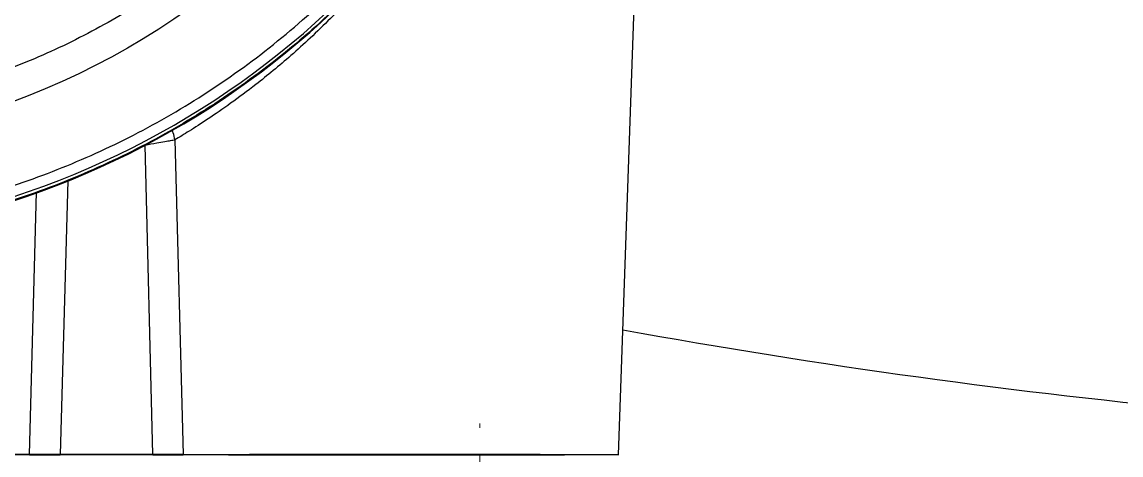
# Model space of a CAD drawing. Header units: millimetres. Extents: x 2126 to 3741, y 477 to 1658.
# Drawn here: x 3345.9 to 3449.6, y 1257.4 to 1298.3 of the extents above; entities that cross this region are included whole.
import ezdxf

# ---------------------------------------------------------------- set-up
doc = ezdxf.new("R2010")
doc.units = ezdxf.units.MM
doc.linetypes.add('CENTERX2', pattern=[20.32, 12.7, -2.54, 2.54, -2.54])

msp = doc.modelspace()

# ---------------------------------------------------------------- linework, layer by layer
at = {"color": 7, "linetype": 'Continuous', "lineweight": 25}
for p, q in [((3402.189, 1257.438), (3405.439, 1350.475)), ((3358.237, 1257.447), (3357.493, 1286.68)), ((3360.32, 1287.182), (3361.104, 1257.452)), ((3350.193, 1283.305), (3349.489, 1257.447)), ((3346.574, 1257.452), (3347.265, 1282.243)), ((3358.237, 1257.447), (3349.489, 1257.447)), ((3358.237, 1257.43), (3349.489, 1257.43))]:
    msp.add_line(p, q, dxfattribs=at)
at = {"color": 1, "linetype": 'CENTERX2', "lineweight": 18}
msp.add_line((3389.085, 1224.408), (3389.085, 1260.375), dxfattribs=at)
at = {"color": 7, "linetype": 'Continuous', "lineweight": 25, "flags": 128}
msp.add_lwpolyline([(3360.32, 1287.182), (3360.218, 1287.668), (3360.044, 1288.052)], dxfattribs=at)
at = {"color": 7, "linetype": 'Continuous', "lineweight": 25}
msp.add_circle((3320.244, 1357.867), 71.5, dxfattribs=at)
for centre, radius, start, end in [((3320.244, 1357.865), 80, 280.30604, 349.69383), ((3320.321, 1357.493), 80, 281.36448, 349.47139), ((3520.144, 1915.533), 656.897, 259.692209, 264.621686)]:
    msp.add_arc(centre, radius, start, end, dxfattribs=at)
for points, knots in [([(3388.744, 1357.874), (3388.689, 1355.785), (3388.579, 1351.607), (3387.669, 1345.268), (3386.183, 1338.915), (3384.01, 1332.55), (3381.179, 1326.327), (3377.665, 1320.304), (3373.511, 1314.612), (3368.767, 1309.351), (3363.506, 1304.607), (3357.814, 1300.453), (3351.791, 1296.939), (3345.568, 1294.108), (3339.203, 1291.937), (3332.85, 1290.441), (3326.511, 1289.564), (3320.244, 1289.279), (3313.977, 1289.564), (3307.638, 1290.441), (3301.286, 1291.936), (3294.92, 1294.108), (3288.697, 1296.939), (3282.674, 1300.453), (3276.982, 1304.607), (3271.721, 1309.351), (3266.977, 1314.612), (3262.823, 1320.304), (3259.309, 1326.327), (3256.478, 1332.55), (3254.305, 1338.915), (3252.819, 1345.268), (3251.909, 1351.607), (3251.799, 1355.785), (3251.744, 1357.874)], [0, 0, 0, 0, 0.0291236, 0.0582485, 0.08912, 0.1199941, 0.1519015, 0.1843128, 0.2170688, 0.25, 0.2829312, 0.3156872, 0.3480985, 0.3800059, 0.4108775, 0.4417515, 0.4708745, 0.5, 0.529123, 0.5582485, 0.58912, 0.6199941, 0.6519015, 0.6843128, 0.7170688, 0.75, 0.7829312, 0.8156872, 0.8480985, 0.8800059, 0.9108775, 0.9417515, 0.9708751, 1, 1, 1, 1]), ([(3334.378, 1280.142), (3336.874, 1280.669), (3341.911, 1281.731), (3349.288, 1284.27), (3356.53, 1287.539), (3363.509, 1291.601), (3370.112, 1296.413), (3376.206, 1301.906), (3381.698, 1307.999), (3386.51, 1314.602), (3390.573, 1321.581), (3393.842, 1328.823), (3396.381, 1336.2), (3397.443, 1341.238), (3397.969, 1343.734)], [0, 0, 0, 0, 0.07995876, 0.16137147, 0.24414236, 0.32889261, 0.41421659, 0.49999999, 0.58577836, 0.67110241, 0.75585763, 0.83862366, 0.92003884, 1, 1, 1, 1]), ([(3380.301, 1304.625), (3379.884, 1304.085), (3378.242, 1301.953), (3375.752, 1299.366), (3373.124, 1296.806), (3371.308, 1295.166), (3369.591, 1293.708), (3367.66, 1292.161), (3365.546, 1290.585), (3363.408, 1289.114), (3361.58, 1287.942), (3360.74, 1287.435), (3360.32, 1287.182)], [0, 0, 0, 0, 0.062604, 0.2470823, 0.3316041, 0.4109645, 0.4848735, 0.5577001, 0.6699109, 0.7803814, 0.8900792, 1, 1, 1, 1]), ([(3357.493, 1286.68), (3357.871, 1286.751), (3358.546, 1286.878), (3359.362, 1287.025), (3359.972, 1287.131), (3360.2, 1287.164), (3360.32, 1287.182)], [0, 0, 0, 0, 0.3058344, 0.5465706, 0.7614659, 1, 1, 1, 1]), ([(3349.489, 1257.447), (3349.156, 1257.447), (3348.488, 1257.447), (3347.602, 1257.449), (3346.902, 1257.45), (3346.683, 1257.451), (3346.574, 1257.452)], [0, 0, 0, 0, 0.2498453, 0.499878, 0.7504829, 1, 1, 1, 1]), ([(3346.574, 1257.425), (3346.683, 1257.426), (3346.902, 1257.427), (3347.602, 1257.429), (3348.488, 1257.43), (3349.156, 1257.43), (3349.489, 1257.43)], [0, 0, 0, 0, 0.2495171, 0.500122, 0.7501547, 1, 1, 1, 1]), ([(3361.104, 1257.452), (3360.983, 1257.451), (3360.741, 1257.45), (3360.048, 1257.448), (3359.193, 1257.447), (3358.555, 1257.447), (3358.237, 1257.447)], [0, 0, 0, 0, 0.2496449, 0.5001084, 0.750039, 1, 1, 1, 1]), ([(3358.237, 1257.43), (3358.555, 1257.43), (3359.192, 1257.43), (3360.047, 1257.429), (3360.741, 1257.427), (3360.983, 1257.426), (3361.104, 1257.425)], [0, 0, 0, 0, 0.24964713, 0.50011038, 0.75004125, 1, 1, 1, 1])]:
    msp.add_open_spline(points, degree=3, knots=knots, dxfattribs=at)
for points in [[(3398.974, 1342.949), (3398.41, 1340.334), (3397.28, 1335.104), (3394.601, 1327.525), (3391.232, 1320.237), (3387.136, 1313.327), (3382.372, 1306.86), (3376.984, 1300.903), (3371.027, 1295.515), (3364.561, 1290.752), (3357.65, 1286.656), (3350.362, 1283.287), (3342.783, 1280.608), (3337.553, 1279.479), (3334.938, 1278.914)], [(3346.574, 1257.452), (3346.153, 1257.455), (3345.31, 1257.461), (3343.156, 1257.47), (3340.42, 1257.478), (3337.112, 1257.484), (3333.341, 1257.49), (3329.207, 1257.494), (3324.827, 1257.496), (3320.321, 1257.497), (3315.815, 1257.496), (3311.434, 1257.494), (3307.301, 1257.49), (3303.529, 1257.484), (3300.221, 1257.478), (3297.485, 1257.47), (3295.332, 1257.462), (3294.489, 1257.456), (3294.068, 1257.452)], [(3346.574, 1257.425), (3346.153, 1257.422), (3345.31, 1257.416), (3343.156, 1257.407), (3340.42, 1257.4), (3337.112, 1257.393), (3333.341, 1257.388), (3329.207, 1257.384), (3324.827, 1257.382), (3320.321, 1257.381), (3315.815, 1257.382), (3311.434, 1257.384), (3307.301, 1257.388), (3303.529, 1257.393), (3300.221, 1257.4), (3297.485, 1257.408), (3295.332, 1257.416), (3294.489, 1257.422), (3294.068, 1257.425)], [(3361.104, 1257.452), (3361.529, 1257.454), (3362.378, 1257.459), (3364.416, 1257.466), (3366.936, 1257.472), (3369.919, 1257.477), (3373.254, 1257.48), (3376.84, 1257.483), (3380.562, 1257.484), (3384.305, 1257.483), (3387.95, 1257.481), (3391.381, 1257.478), (3394.491, 1257.473), (3397.18, 1257.468), (3399.369, 1257.461), (3400.971, 1257.454), (3401.997, 1257.446), (3402.125, 1257.441), (3402.189, 1257.438)], [(3402.189, 1257.438), (3402.125, 1257.436), (3401.997, 1257.43), (3400.971, 1257.423), (3399.369, 1257.415), (3397.18, 1257.409), (3394.491, 1257.403), (3391.381, 1257.399), (3387.95, 1257.396), (3384.305, 1257.394), (3380.562, 1257.393), (3376.84, 1257.394), (3373.254, 1257.397), (3369.919, 1257.4), (3366.936, 1257.405), (3364.416, 1257.411), (3362.378, 1257.418), (3361.529, 1257.423), (3361.104, 1257.425)], [(3367.189, 1257.439), (3367.241, 1257.441), (3367.345, 1257.444), (3368.178, 1257.45), (3369.472, 1257.455), (3371.226, 1257.46), (3373.361, 1257.464), (3375.797, 1257.466), (3378.44, 1257.468), (3381.189, 1257.469), (3383.938, 1257.468), (3386.581, 1257.466), (3389.017, 1257.463), (3391.152, 1257.46), (3392.906, 1257.455), (3394.2, 1257.45), (3395.033, 1257.444), (3395.137, 1257.44), (3395.189, 1257.438)], [(3395.189, 1257.438), (3395.137, 1257.436), (3395.033, 1257.433), (3394.2, 1257.427), (3392.906, 1257.422), (3391.152, 1257.417), (3389.017, 1257.413), (3386.581, 1257.411), (3383.938, 1257.409), (3381.189, 1257.408), (3378.44, 1257.409), (3375.797, 1257.411), (3373.361, 1257.413), (3371.226, 1257.417), (3369.472, 1257.422), (3368.178, 1257.427), (3367.345, 1257.433), (3367.241, 1257.437), (3367.189, 1257.439)]]:
    msp.add_open_spline(points, degree=3, dxfattribs=at)
msp.add_spline([(3251.581, 1240.025), (3259.67, 1252.584), (3275.4, 1254.652), (3322.901, 1255.406), (3379.858, 1254.093), (3401.585, 1248.592)], degree=3)

doc.saveas('drawing.dxf')
